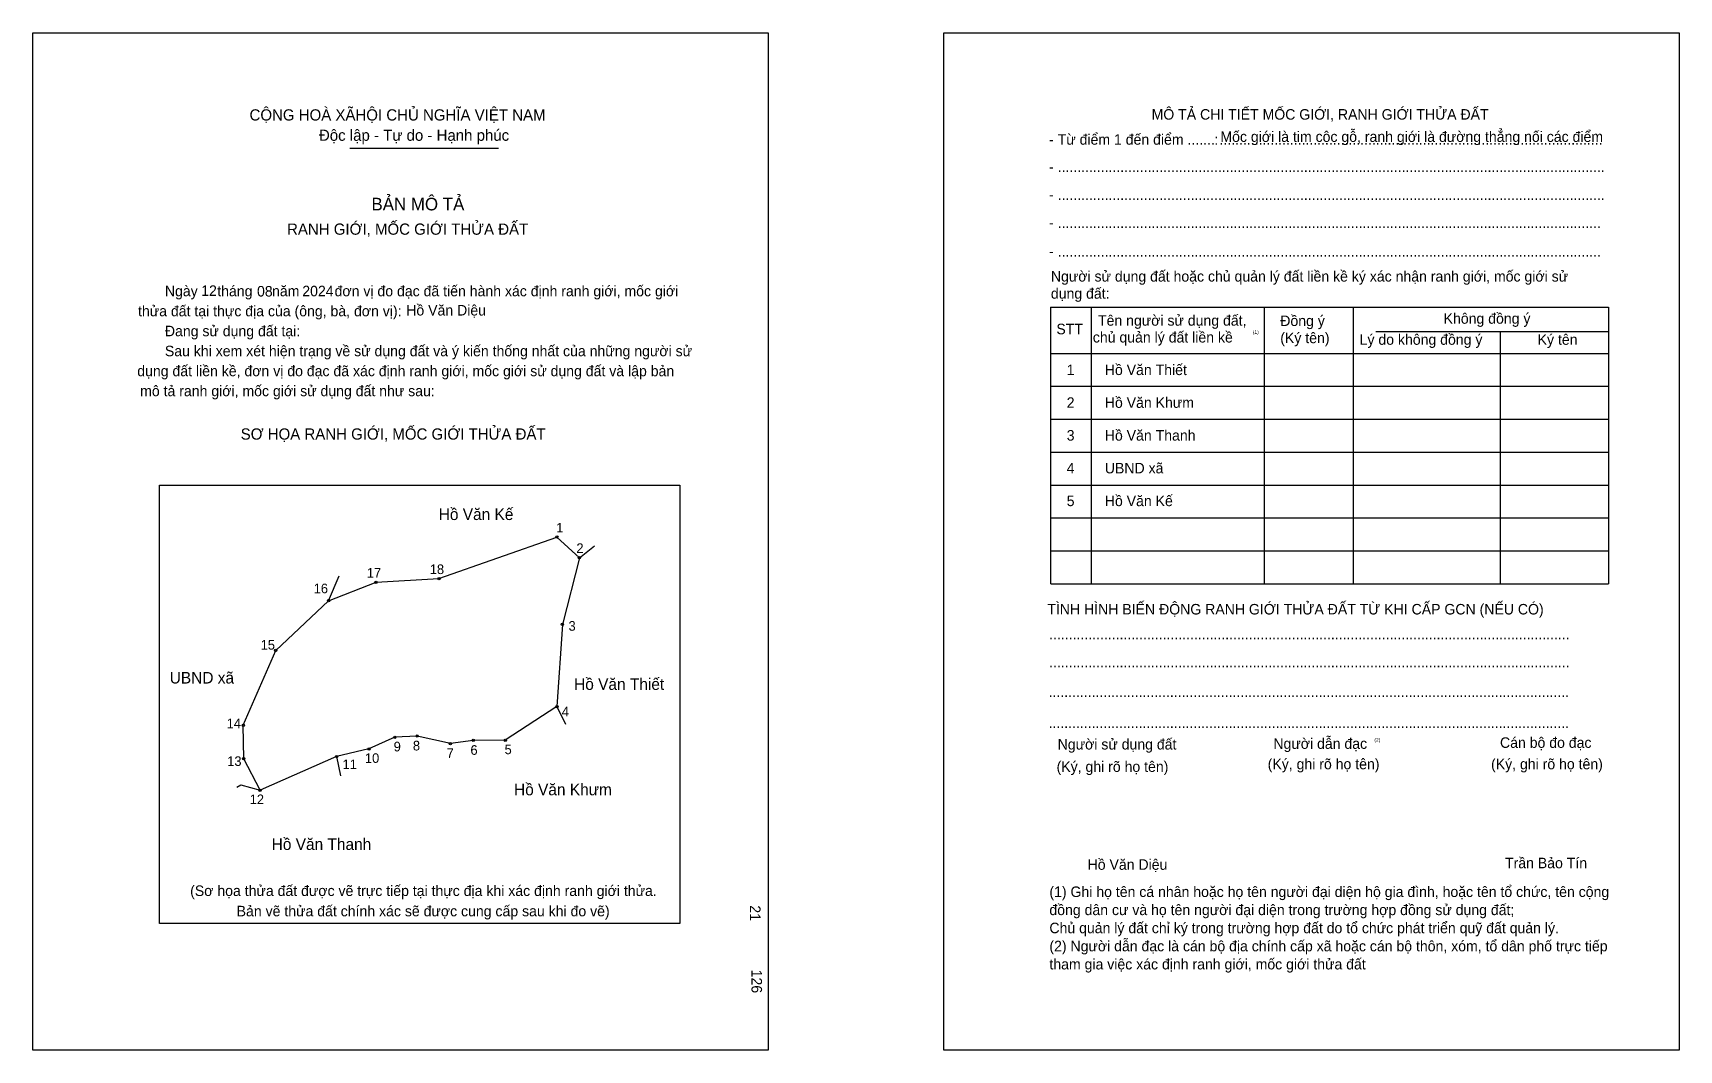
# Model space of a CAD drawing. Extents: x 546907 to 547608, y 1824302 to 1824736.
import ezdxf

# ---------------------------------------------------------------- set-up
doc = ezdxf.new("R2010")
doc.units = 0
for name, color, linetype in [('bmtKhungInTrang1', 7, 'Continuous'), ('bmtKhungInTrang2', 7, 'Continuous'), ('bmtNoiDung', 7, 'Continuous'), ('bmtTemplate', 7, 'Continuous'), ('CanhThua', 7, 'Continuous'), ('MocDinhThua', 7, 'Continuous'), ('RauThua', 7, 'Continuous'), ('SoHieuDinhThua', 7, 'Continuous'), ('TenChuLanCan', 7, 'Continuous')]:
    doc.layers.add(name, color=color, linetype=linetype)

msp = doc.modelspace()

# ---------------------------------------------------------------- linework, layer by layer
at = {"layer": 'bmtKhungInTrang1'}
msp.add_lwpolyline([(546906.95, 1824735.68), (547220.15, 1824735.68), (547220.15, 1824302.48), (546906.95, 1824302.48)], close=True, dxfattribs=at)
at = {"layer": 'bmtKhungInTrang2'}
msp.add_lwpolyline([(547294.84, 1824735.68), (547608.05, 1824735.68), (547608.05, 1824302.48), (547294.84, 1824302.48)], close=True, dxfattribs=at)
at = {"layer": 'bmtTemplate'}
for p, q in [((547041.92, 1824686.59), (547105.26, 1824686.59)), ((547357.68, 1824618.84), (547357.68, 1824501.07)), ((547431.35, 1824618.84), (547431.35, 1824501.07)), ((547469.26, 1824618.98), (547469.26, 1824501.07)), ((547578.06, 1824618.84), (547578.06, 1824501.07)), ((547478.87, 1824608.46), (547578.06, 1824608.46)), ((547340.5, 1824599.21), (547578.06, 1824599.21)), ((547340.5, 1824585.19), (547578.06, 1824585.19)), ((547340.5, 1824571.17), (547578.06, 1824571.17)), ((547340.5, 1824557.15), (547578.06, 1824557.15)), ((547340.5, 1824543.13), (547578.06, 1824543.13)), ((547340.5, 1824529.11), (547578.06, 1824529.11)), ((547340.5, 1824515.09), (547578.06, 1824515.09)), ((547340.5, 1824501.07), (547578.06, 1824501.07))]:
    msp.add_line(p, q, dxfattribs=at)
for points in [[(547340.35, 1824618.84), (547578.06, 1824618.84)], [(547340.35, 1824618.84), (547340.35, 1824501.07)], [(547531.82, 1824608.32), (547531.82, 1824501.07)]]:
    msp.add_lwpolyline(points, dxfattribs=at)
msp.add_lwpolyline([(546960.83, 1824356.43), (546960.83, 1824543.12), (547182.45, 1824543.12), (547182.45, 1824356.43)], close=True, dxfattribs=at)
at = {"layer": 'CanhThua'}
for p, q in [((547079.84, 1824503.26), (547130.09, 1824520.95)), ((547130.09, 1824520.95), (547139.72, 1824512.14)), ((547139.72, 1824512.14), (547132.48, 1824483.76)), ((547032.86, 1824493.88), (547053.07, 1824501.72)), ((547053.07, 1824501.72), (547079.84, 1824503.26)), ((547010.36, 1824472.72), (547032.86, 1824493.88)), ((547132.48, 1824483.76), (547130.11, 1824448.74)), ((546996.51, 1824440.81), (547010.36, 1824472.72)), ((547130.11, 1824448.74), (547108.13, 1824434.46)), ((546996.71, 1824426.54), (546996.51, 1824440.81)), ((547050.08, 1824430.72), (547036.31, 1824427.51)), ((547061.09, 1824435.72), (547050.08, 1824430.72)), ((547070.6, 1824436.22), (547061.09, 1824435.72)), ((547084.77, 1824433), (547070.6, 1824436.22)), ((547094.46, 1824434.36), (547084.77, 1824433)), ((547108.13, 1824434.46), (547094.46, 1824434.36)), ((547003.67, 1824413.14), (546996.71, 1824426.54)), ((547036.31, 1824427.51), (547003.67, 1824413.14))]:
    msp.add_line(p, q, dxfattribs=at)
at = {"layer": 'MocDinhThua'}
for centre in [(547130.09, 1824520.95), (547139.72, 1824512.14), (547053.07, 1824501.72), (547079.84, 1824503.26), (547032.86, 1824493.88), (547132.48, 1824483.76), (547010.36, 1824472.72), (547130.11, 1824448.74), (546996.51, 1824440.81), (547070.6, 1824436.22), (547050.08, 1824430.72), (547061.09, 1824435.72), (547084.77, 1824433), (547094.46, 1824434.36), (547108.13, 1824434.46), (546996.71, 1824426.54), (547036.31, 1824427.51), (547003.67, 1824413.14)]:
    msp.add_circle(centre, 0.492, dxfattribs=at)
at = {"layer": 'RauThua'}
for p, q in [((547139.72, 1824512.14), (547146.06, 1824517.27)), ((547032.86, 1824493.88), (547037.36, 1824504.41)), ((547130.11, 1824448.74), (547133.76, 1824441.33)), ((547036.31, 1824427.51), (547037.92, 1824419.27)), ((546993.77, 1824414.41), (546995.46, 1824415.49)), ((546995.46, 1824415.49), (547003.67, 1824413.14))]:
    msp.add_line(p, q, dxfattribs=at)

# ---------------------------------------------------------------- texts
at = {"layer": 'bmtNoiDung'}
for s, height, p in [('12', 4.481, (546978.62, 1824623.67)), ('08', 4.481, (547002.39, 1824623.42)), ('2024', 4.481, (547021.67, 1824623.51)), ('Hồ Văn Diệu', 4.4814, (547065.94, 1824615.33)), ('1', 4.48, (547347.24, 1824589.96)), ('Hồ Văn Thiết ', 4.4814, (547363.46, 1824589.96)), ('2', 4.48, (547347.24, 1824576.01)), ('Hồ Văn Khưm ', 4.4814, (547363.46, 1824576.01)), ('3', 4.48, (547347.24, 1824562.05)), ('Hồ Văn Thanh ', 4.4814, (547363.46, 1824562.05)), ('4', 4.48, (547347.24, 1824548.1)), ('UBND xã ', 4.481, (547363.46, 1824548.1)), ('5', 4.48, (547347.24, 1824534.14)), ('Hồ Văn Kế ', 4.481, (547363.46, 1824534.14)), ('Hồ Văn Diệu', 4.4814, (547356.14, 1824379.26))]:
    msp.add_text(s, height=height, dxfattribs=at).set_placement(p)
for s, p in [('21', (547212.35, 1824364.14)), ('126', (547212.99, 1824336.72))]:
    msp.add_text(s, height=4.481, rotation=270, dxfattribs=at).set_placement(p)
at = {"layer": 'bmtTemplate'}
for s, height, p in [('CỘNG HOÀ XÃHỘI CHỦ NGHĨA VIỆT NAM', 4.7801, (546999.21, 1824698.37)), ('MÔ TẢ CHI TIẾT MỐC GIỚI, RANH GIỚI THỬA ĐẤT', 4.4797, (547383.4, 1824698.75)), ('Độc lập - Tự do - Hạnh phúc', 4.7801, (547028.77, 1824689.73)), ('- Từ điểm 1 đến điểm .......', 4.4797, (547339.74, 1824688.07)), (':', 4.48, (547410.12, 1824688.07)), ('..................................................................................................', 4.4797, (547412.32, 1824688.07)), ('Mốc giới là tim cộc gỗ, ranh giới là đường thẳng nối các điểm', 4.4797, (547412.7, 1824689.26)), ('- ............................................................................................................................................', 4.47968, (547339.74, 1824676.46)), ('BẢN MÔ TẢ', 5.378, (547051.14, 1824660.1)), ('- ............................................................................................................................................', 4.47968, (547339.74, 1824664.55)), ('RANH GIỚI, MỐC GIỚI THỬA ĐẤT', 4.7801, (547015.19, 1824649.73)), ('- ...........................................................................................................................................', 4.47968, (547339.74, 1824652.63)), ('- ...........................................................................................................................................', 4.47968, (547339.74, 1824640.43)), ('Người sử dụng đất hoặc chủ quản lý đất liền kề ký xác nhận ranh giới, mốc giới sử', 4.4797, (547340.5, 1824629.78)), ('Ngày     tháng     năm         đơn vị đo đạc đã tiến hành xác định ranh giới, mốc giới ', 4.4814, (546963.15, 1824623.52)), ('dụng đất:', 4.48, (547340.5, 1824622.49)), ('thửa đất tại thực địa của (ông, bà, đơn vị):', 4.4814, (546951.72, 1824615)), ('STT', 4.48, (547342.84, 1824607.34)), ('Tên người sử dụng đất,', 4.4797, (547360.57, 1824610.99)), ('Đồng ý', 4.48, (547438.2, 1824610.85)), ('Không đồng ý', 4.4797, (547507.77, 1824611.83)), ('Đang sử dụng đất tại:', 4.4814, (546963.15, 1824606.49)), ('chủ quản lý đất liền kề', 4.4797, (547358.37, 1824603.83)), ('(1)', 1.494, (547426.5, 1824607.51)), ('(Ký tên)', 4.48, (547438.2, 1824603.56)), ('Lý do không đồng ý', 4.4797, (547472, 1824602.86)), ('Ký tên', 4.48, (547547.81, 1824602.86)), ('Sau khi xem xét hiện trạng về sử dụng đất và ý kiến thống nhất của những người sử ', 4.4814, (546963.15, 1824597.98)), ('dụng đất liền kề, đơn vị đo đạc đã xác định ranh giới, mốc giới sử dụng đất và lập bản', 4.4814, (546951.39, 1824589.47)), ('mô tả ranh giới, mốc giới sử dụng đất như sau:', 4.4814, (546952.62, 1824580.96)), ('SƠ HỌA RANH GIỚI, MỐC GIỚI THỬA ĐẤT', 4.7801, (546995.44, 1824562.47)), ('TÌNH HÌNH BIẾN ĐỘNG RANH GIỚI THỬA ĐẤT TỪ KHI CẤP GCN (NẾU CÓ)', 4.4797, (547338.98, 1824488)), ('.....................................................................................................................................', 4.48639, (547339.74, 1824477.45)), ('.....................................................................................................................................', 4.48639, (547339.74, 1824465.54)), ('.....................................................................................................................................', 4.48639, (547339.51, 1824452.92)), ('.....................................................................................................................................', 4.48639, (547339.51, 1824439.6)), ('Người dẫn đạc', 4.4797, (547435.27, 1824430.77)), ('Người sử dụng đất', 4.4797, (547343.39, 1824430.49)), ('(2)', 1.494, (547478.29, 1824433.86)), ('Cán bộ đo đạc', 4.4797, (547531.78, 1824431.19)), ('(Ký, ghi rõ họ tên)', 4.4797, (547342.93, 1824420.96)), ('(Ký, ghi rõ họ tên)', 4.4797, (547432.84, 1824422.08)), ('(Ký, ghi rõ họ tên)', 4.4797, (547527.97, 1824422.08)), ('Trần Bảo Tín', 4.4797, (547533.91, 1824379.92)), ('(Sơ họa thửa đất được vẽ trực tiếp tại thực địa khi xác định ranh giới thửa.', 4.4814, (546973.91, 1824368.1)), ('(1) Ghi họ tên cá nhân hoặc họ tên người đại diện hộ gia đình, hoặc tên tổ chức, tên cộng', 4.4797, (547339.87, 1824367.67)), ('Bản vẽ thửa đất chính xác sẽ được cung cấp sau khi đo vẽ)', 4.4814, (546993.72, 1824359.44)), ('đồng dân cư và họ tên người đại diện trong trường hợp đồng sử dụng đất;', 4.4797, (547339.87, 1824359.96)), ('Chủ quản lý đất chỉ ký trong trường hợp đất do tổ chức phát triển quỹ đất quản lý.', 4.4797, (547339.87, 1824352.25)), ('(2) Người dẫn đạc là cán bộ địa chính cấp xã hoặc cán bộ thôn, xóm, tổ dân phố trực tiếp', 4.4797, (547339.87, 1824344.54)), ('tham gia việc xác định ranh giới, mốc giới thửa đất', 4.4797, (547339.87, 1824336.83))]:
    msp.add_text(s, height=height, dxfattribs=at).set_placement(p)
at = {"layer": 'SoHieuDinhThua'}
for s, height, p in [('1', 4.1, (547129.84, 1824522.92)), ('2', 4.1, (547138.4, 1824514.19)), ('17', 4.098, (547049.15, 1824503.68)), ('18', 4.098, (547075.98, 1824505.22)), ('16', 4.098, (547026.53, 1824497.03)), ('3', 4.1, (547135.06, 1824481.07)), ('15', 4.098, (547003.94, 1824473.02)), ('14', 4.098, (546989.45, 1824439.56)), ('4', 4.1, (547132.19, 1824444.61)), ('9', 4.1, (547060.6, 1824429.69)), ('8', 4.1, (547068.78, 1824430.09)), ('7', 4.1, (547083.13, 1824426.86)), ('6', 4.1, (547093.3, 1824428.23)), ('5', 4.1, (547107.83, 1824428.49)), ('13', 4.098, (546989.69, 1824423.49)), ('11', 4.098, (547038.81, 1824422.12)), ('10', 4.098, (547048.35, 1824424.79)), ('12', 4.098, (546999.27, 1824407.22))]:
    msp.add_text(s, height=height, dxfattribs=at).set_placement(p)
at = {"layer": 'TenChuLanCan'}
for s, height, p in [('Hồ Văn Kế', 4.917, (547079.79, 1824528.23)), ('UBND xã', 4.917, (546965.21, 1824458.6)), ('Hồ Văn Thiết', 4.9172, (547137.44, 1824455.88)), ('Hồ Văn Khưm', 4.9172, (547111.85, 1824411)), ('Hồ Văn Thanh', 4.9172, (547008.64, 1824387.72))]:
    msp.add_text(s, height=height, dxfattribs=at).set_placement(p)

doc.saveas('drawing.dxf')
